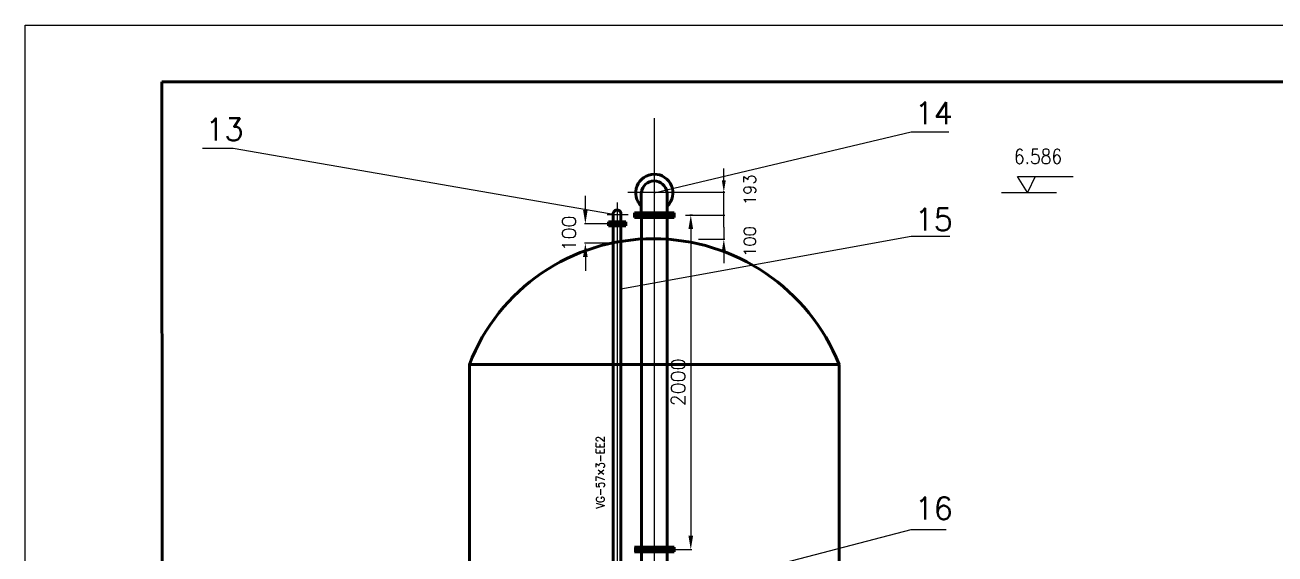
# Model space of a CAD drawing. Extents: x -13299 to -11289, y 2095 to 3220.
# Drawn here: x -12919.4 to -12695.1, y 2419.8 to 2514.7 of the extents above; entities that cross this region are included whole.
import ezdxf

# ---------------------------------------------------------------- set-up
doc = ezdxf.new("R2010")
doc.units = 0
doc.header["$LTSCALE"] = 10
doc.header["$MEASUREMENT"] = 0
doc.layers.get('Defpoints').update_dxf_attribs({"linetype": 'CONTINUOUS'})
for name, color, linetype, lineweight in [('1', 2, 'CONTINUOUS', 13), ('管道', 7, 'CONTINUOUS', 53), ('设备', 1, 'CONTINUOUS', 53)]:
    doc.layers.add(name, color=color, linetype=linetype, lineweight=lineweight)
doc.styles.add('HZTXT', font='txt', dxfattribs={"bigfont": 'HZTXT'})
doc.styles.get("Standard").update_dxf_attribs({"font": 'romant.shx', "width": 0.85, "bigfont": 'hztxt1.shx'})
doc.dimstyles.new('副本STANDARD', dxfattribs={"dimtxt": 2.5, "dimasz": 2.5, "dimexe": 0.18, "dimexo": 0.0625, "dimgap": 1, "dimtad": 1, "dimdec": 4, "dimzin": 0, "dimdsep": 46, "dimtxsty": 'HZTXT', "dimcen": 0.09, "dimclrt": 2, "dimadec": 0, "dimazin": 0, "dimtfac": 1, "dimtdec": 4, "dimtofl": 0, "dimtmove": 2, "dimatfit": 3, "dimfxl": 0, "dimtolj": 1, "dimtzin": 0, "dimarcsym": 0})

# ---------------------------------------------------------------- blocks, each defined once
blk = doc.blocks.new('*D190')
at = {"layer": '1', "color": 0, "lineweight": -2}
for p, q in [((-12818.88, 2481.51), (-12818.88, 2484.01)), ((-12814.81, 2479.01), (-12819.06, 2479.01)), ((-12813.24, 2475.55), (-12819.06, 2475.55)), ((-12818.88, 2473.05), (-12818.88, 2470.55))]:
    blk.add_line(p, q, dxfattribs=at)
at = {"layer": '1', "color": 0}
for points in [[(-12819.3, 2481.51), (-12818.46, 2481.51), (-12818.88, 2479.01)], [(-12819.3, 2473.05), (-12818.46, 2473.05), (-12818.88, 2475.55)]]:
    blk.add_solid(points, dxfattribs=at)
at = {"layer": 'Defpoints', "color": 0}
for p in [(-12814.75, 2479.01), (-12818.88, 2475.55), (-12813.18, 2475.55)]:
    blk.add_point(p, dxfattribs=at)
at = {"layer": '1', "color": 2, "insert": (-12821.81, 2477.28), "char_height": 2.5, "attachment_point": 5, "rotation": 90, "style": 'HZTXT'}
blk.add_mtext('\\A1;100', dxfattribs=at)
blk = doc.blocks.new('*D191')
at = {"layer": '1', "color": 0, "lineweight": -2}
for p, q in [((-12799.66, 2480.57), (-12800.14, 2480.57)), ((-12799.96, 2478.07), (-12799.96, 2423.08)), ((-12802.91, 2420.58), (-12799.78, 2420.58))]:
    blk.add_line(p, q, dxfattribs=at)
at = {"layer": '1', "color": 0}
for points in [[(-12800.38, 2478.07), (-12799.54, 2478.07), (-12799.96, 2480.57)], [(-12800.38, 2423.08), (-12799.54, 2423.08), (-12799.96, 2420.58)]]:
    blk.add_solid(points, dxfattribs=at)
at = {"layer": 'Defpoints', "color": 0}
for p in [(-12799.6, 2480.57), (-12802.97, 2420.58), (-12799.96, 2420.58)]:
    blk.add_point(p, dxfattribs=at)
at = {"layer": '1', "color": 2, "insert": (-12802.21, 2450.57), "char_height": 2.5, "attachment_point": 5, "rotation": 90, "style": 'HZTXT'}
blk.add_mtext('\\A1;2000', dxfattribs=at)

msp = doc.modelspace()

# ---------------------------------------------------------------- linework, layer by layer
at = {"layer": '1'}
for p, q in [((-12919.44608, 2514.6696), (-12325.44608, 2514.6696)), ((-12919.44608, 2094.6696), (-12919.44608, 2514.6696)), ((-12806.51366, 2497.9762), (-12806.51366, 2356.07978)), ((-12806.50481, 2484.57712), (-12760.4145, 2495.49115)), ((-12760.4145, 2495.49115), (-12753.66735, 2495.49115)), ((-12882.07598, 2492.537), (-12887.57103, 2492.537)), ((-12813.17797, 2480.58603), (-12882.07598, 2492.537)), ((-12794.03139, 2486.80927), (-12794.03139, 2488.95177)), ((-12741.29635, 2487.51419), (-12731.35426, 2487.51419)), ((-12739.50913, 2484.62183), (-12741.29635, 2487.51419)), ((-12738.14128, 2487.51419), (-12739.50913, 2484.62183)), ((-12811.27273, 2484.66677), (-12801.3385, 2484.66677)), ((-12801.28493, 2484.66677), (-12793.87713, 2484.66677)), ((-12794.03139, 2478.425), (-12794.03139, 2484.8525)), ((-12744.17988, 2484.62183), (-12734.32967, 2484.62183)), ((-12813.17797, 2482.84777), (-12813.17797, 2302.26584)), ((-12814.95641, 2480.70851), (-12811.19435, 2480.70851)), ((-12800.8896, 2480.5675), (-12793.87713, 2480.5675)), ((-12800.83603, 2480.5675), (-12793.87713, 2480.5675)), ((-12812.49568, 2467.33435), (-12760.4145, 2476.77503)), ((-12794.03139, 2478.425), (-12794.03139, 2476.2825)), ((-12760.4145, 2476.77503), (-12753.43936, 2476.77503)), ((-12798.59487, 2476.26819), (-12793.87713, 2476.26819)), ((-12794.03139, 2474.12569), (-12794.03139, 2471.98319)), ((-12806.51366, 2412.1753), (-12760.4145, 2424.19106)), ((-12760.4145, 2424.19106), (-12754.108, 2424.19106)), ((-12810.07332, 2420.95681), (-12810.07332, 2420.1735))]:
    msp.add_line(p, q, dxfattribs=at)
for points in [[(-12794.38848, 2486.80927), (-12793.67431, 2486.80927), (-12794.03139, 2484.66677)], [(-12794.38848, 2474.12569), (-12793.67431, 2474.12569), (-12794.03139, 2476.26819)]]:
    msp.add_solid(points, dxfattribs=at)
at = {"layer": '管道'}
for p, q in [((-12808.83747, 2480.9805), (-12808.84704, 2484.66677)), ((-12804.22009, 2480.9805), (-12804.22009, 2484.598)), ((-12814.75482, 2479.01348), (-12811.60507, 2479.01348)), ((-12814.75029, 2479.37226), (-12811.60507, 2479.37226)), ((-12814.75029, 2478.63275), (-12814.75029, 2479.37226)), ((-12813.88411, 2480.80654), (-12813.88411, 2373.11054)), ((-12812.49568, 2480.80654), (-12812.49568, 2373.13835)), ((-12811.60507, 2479.37226), (-12811.60507, 2478.63275)), ((-12810.03037, 2480.9805), (-12810.03037, 2480.57029)), ((-12802.94202, 2480.9805), (-12810.03037, 2480.9805)), ((-12810.03037, 2480.57029), (-12802.94202, 2480.57029)), ((-12802.94202, 2480.5675), (-12810.03037, 2480.5675)), ((-12810.03037, 2480.5675), (-12810.03037, 2480.15729)), ((-12810.03037, 2480.15729), (-12802.94202, 2480.15729)), ((-12808.80772, 2480.1615), (-12808.80772, 2356.41502)), ((-12804.21893, 2480.1615), (-12804.21893, 2356.17751)), ((-12802.94202, 2480.57029), (-12802.94202, 2480.9805)), ((-12802.94202, 2480.15729), (-12802.94202, 2480.5675)), ((-12811.60507, 2478.63275), (-12814.75029, 2478.63275)), ((-12802.96949, 2420.98771), (-12810.05783, 2420.98771)), ((-12802.96949, 2420.5775), (-12802.96949, 2420.98771)), ((-12810.05783, 2420.5775), (-12802.96949, 2420.5775)), ((-12802.96949, 2420.57471), (-12810.05783, 2420.57471)), ((-12810.05783, 2420.1645), (-12802.96949, 2420.1645)), ((-12802.96949, 2420.1645), (-12802.96949, 2420.57471))]:
    msp.add_line(p, q, dxfattribs=at)
for centre, radius, start, end in [((-12806.50481, 2484.57712), 3.33745, 313.9005036, 226.6285708), ((-12806.5257, 2484.42542), 2.28202, 6.4941512, 174.3699526), ((-12813.18985, 2480.80858), 0.69408, 358.3515804, 180.1545809)]:
    msp.add_arc(centre, radius, start, end, dxfattribs=at)
at = {"layer": '设备'}
for p, q in [((-12894.89723, 2504.48885), (-12894.72236, 2104.99778)), ((-12333.25415, 2504.48885), (-12894.89723, 2504.48885)), ((-12839.68813, 2453.78249), (-12839.68813, 2350.22381)), ((-12839.35986, 2453.78249), (-12773.33919, 2453.78249)), ((-12773.33919, 2453.78249), (-12773.33919, 2350.22381))]:
    msp.add_line(p, q, dxfattribs=at)
msp.add_ellipse((-12806.41919, 2441.00459), major_axis=(-32.75577, 14.04259), ratio=0.98991509, start_param=3.920281769, end_param=6.321873741, dxfattribs=at)

# ---------------------------------------------------------------- texts
at = {"layer": '1', "style": 'HZTXT'}
for s, p in [('14', (-12759.78165, 2496.8574)), ('13', (-12887.07737, 2493.9575)), ('15', (-12759.78165, 2477.80062)), ('16', (-12759.78165, 2425.98536))]:
    msp.add_text(s, height=4, dxfattribs=at).set_placement(p)
at = {"layer": '1', "width": 0.85}
msp.add_text('6.586', height=2.632061, dxfattribs=at).set_placement((-12741.96185, 2489.77658))
msp.add_text('VG-57×3-EE2', height=1.5426, rotation=90, dxfattribs=at).set_placement((-12815.41916, 2427.97205))
at = {"layer": '1', "char_height": 2.1425, "attachment_point": 5, "rotation": 90, "style": 'HZTXT'}
for s, insert in [('\\A1;193', (-12789.37788, 2485.11672)), ('100', (-12789.37788, 2475.84074))]:
    msp.add_mtext(s, dxfattribs=dict(at, insert=insert))

# ---------------------------------------------------------------- dimensions: what is measured, and where the dimension line sits
at = {"layer": '1'}
for base, p1, p2, text, picture, middle in [((-12818.88144, 2475.54545), (-12814.75029, 2479.01348), (-12813.17797, 2475.54545), '100', '*D190', (-12821.81144, 2477.27947)), ((-12799.95898, 2420.5775), (-12799.60189, 2480.5675), (-12802.96949, 2420.5775), '2000', '*D191', (-12802.20898, 2450.5725))]:
    dim = msp.add_linear_dim(base=base, p1=p1, p2=p2, angle=90, text=text, dimstyle='副本STANDARD', dxfattribs=at)
    dim.commit()
    dim.dimension.update_dxf_attribs({"geometry": picture, "text_midpoint": middle})

doc.saveas('drawing.dxf')
